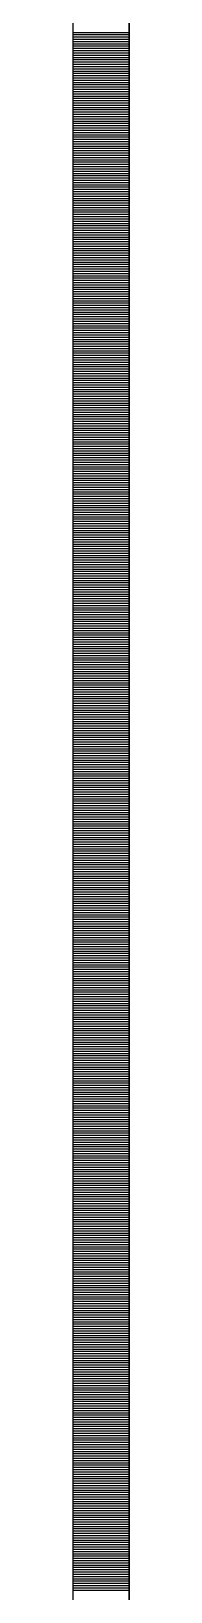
# Model space of a CAD drawing. Header units: millimetres. Extents: x -231292 to 573618, y -153144 to 564035.
# Drawn here: x 8548 to 8573, y 242144 to 242831 of the extents above; entities that cross this region are included whole.
import ezdxf

# ---------------------------------------------------------------- set-up
doc = ezdxf.new("R2010")
doc.units = ezdxf.units.MM
doc.layers.add('АР_Тонкая', color=250, linetype='Continuous', lineweight=5)
doc.layers.add('АР_Штриховка', color=250, linetype='Continuous', lineweight=0)

msp = doc.modelspace()

# ---------------------------------------------------------------- linework, layer by layer
at = {"layer": 'АР_Тонкая', "color": 18, "linetype": 'Continuous', "lineweight": 25, "true_color": 0x000000}
for p, q in [((8548.243, 263866.253), (8548.243, 187666.253)), ((8573.243, 263866.253), (8573.243, 187666.253)), ((8573.243, 187666.253), (8573.243, 263866.253))]:
    msp.add_line(p, q, dxfattribs=at)
at = {"layer": 'АР_Штриховка', "color": 18, "linetype": 'Continuous', "lineweight": 25, "true_color": 0x000000}
for p, q in [((8548.243, 242830.002), (8573.243, 242830.002)), ((8548.243, 242829.002), (8573.243, 242829.002)), ((8548.243, 242828.002), (8573.243, 242828.002)), ((8548.243, 242827.002), (8573.243, 242827.002)), ((8548.243, 242826.002), (8573.243, 242826.002)), ((8548.243, 242825.002), (8573.243, 242825.002)), ((8548.243, 242824.002), (8573.243, 242824.002)), ((8548.243, 242823.002), (8573.243, 242823.002)), ((8548.243, 242822.002), (8573.243, 242822.002)), ((8548.243, 242821.002), (8573.243, 242821.002)), ((8548.243, 242820.002), (8573.243, 242820.002)), ((8548.243, 242819.002), (8573.243, 242819.002)), ((8548.243, 242818.002), (8573.243, 242818.002)), ((8548.243, 242817.002), (8573.243, 242817.002)), ((8548.243, 242816.002), (8573.243, 242816.002)), ((8548.243, 242815.002), (8573.243, 242815.002)), ((8548.243, 242814.002), (8573.243, 242814.002)), ((8548.243, 242813.002), (8573.243, 242813.002)), ((8548.243, 242812.002), (8573.243, 242812.002)), ((8548.243, 242811.002), (8573.243, 242811.002)), ((8548.243, 242810.002), (8573.243, 242810.002)), ((8548.243, 242809.002), (8573.243, 242809.002)), ((8548.243, 242808.002), (8573.243, 242808.002)), ((8548.243, 242807.002), (8573.243, 242807.002)), ((8548.243, 242806.002), (8573.243, 242806.002)), ((8548.243, 242805.002), (8573.243, 242805.002)), ((8548.243, 242804.002), (8573.243, 242804.002)), ((8548.243, 242803.002), (8573.243, 242803.002)), ((8548.243, 242802.002), (8573.243, 242802.002)), ((8548.243, 242801.002), (8573.243, 242801.002)), ((8548.243, 242800.002), (8573.243, 242800.002)), ((8548.243, 242799.002), (8573.243, 242799.002)), ((8548.243, 242798.002), (8573.243, 242798.002)), ((8548.243, 242797.002), (8573.243, 242797.002)), ((8548.243, 242796.002), (8573.243, 242796.002)), ((8548.243, 242795.002), (8573.243, 242795.002)), ((8548.243, 242794.002), (8573.243, 242794.002)), ((8548.243, 242793.002), (8573.243, 242793.002)), ((8548.243, 242792.002), (8573.243, 242792.002)), ((8548.243, 242791.002), (8573.243, 242791.002)), ((8548.243, 242790.002), (8573.243, 242790.002)), ((8548.243, 242789.002), (8573.243, 242789.002)), ((8548.243, 242788.002), (8573.243, 242788.002)), ((8548.243, 242787.002), (8573.243, 242787.002)), ((8548.243, 242786.002), (8573.243, 242786.002)), ((8548.243, 242785.002), (8573.243, 242785.002)), ((8548.243, 242784.002), (8573.243, 242784.002)), ((8548.243, 242783.002), (8573.243, 242783.002)), ((8548.243, 242782.002), (8573.243, 242782.002)), ((8548.243, 242781.002), (8573.243, 242781.002)), ((8548.243, 242780.002), (8573.243, 242780.002)), ((8548.243, 242779.002), (8573.243, 242779.002)), ((8548.243, 242778.002), (8573.243, 242778.002)), ((8548.243, 242777.002), (8573.243, 242777.002)), ((8548.243, 242776.002), (8573.243, 242776.002)), ((8548.243, 242775.002), (8573.243, 242775.002)), ((8548.243, 242774.002), (8573.243, 242774.002)), ((8548.243, 242773.002), (8573.243, 242773.002)), ((8548.243, 242772.002), (8573.243, 242772.002)), ((8548.243, 242771.002), (8573.243, 242771.002)), ((8548.243, 242770.002), (8573.243, 242770.002)), ((8548.243, 242769.002), (8573.243, 242769.002)), ((8548.243, 242768.002), (8573.243, 242768.002)), ((8548.243, 242767.002), (8573.243, 242767.002)), ((8548.243, 242766.002), (8573.243, 242766.002)), ((8548.243, 242765.002), (8573.243, 242765.002)), ((8548.243, 242764.002), (8573.243, 242764.002)), ((8548.243, 242763.002), (8573.243, 242763.002)), ((8548.243, 242762.002), (8573.243, 242762.002)), ((8548.243, 242761.002), (8573.243, 242761.002)), ((8548.243, 242760.002), (8573.243, 242760.002)), ((8548.243, 242759.002), (8573.243, 242759.002)), ((8548.243, 242758.002), (8573.243, 242758.002)), ((8548.243, 242757.002), (8573.243, 242757.002)), ((8548.243, 242756.002), (8573.243, 242756.002)), ((8548.243, 242755.002), (8573.243, 242755.002)), ((8548.243, 242754.002), (8573.243, 242754.002)), ((8548.243, 242753.002), (8573.243, 242753.002)), ((8548.243, 242752.002), (8573.243, 242752.002)), ((8548.243, 242751.002), (8573.243, 242751.002)), ((8548.243, 242750.002), (8573.243, 242750.002)), ((8548.243, 242749.002), (8573.243, 242749.002)), ((8548.243, 242748.002), (8573.243, 242748.002)), ((8548.243, 242747.002), (8573.243, 242747.002)), ((8548.243, 242746.002), (8573.243, 242746.002)), ((8548.243, 242745.002), (8573.243, 242745.002)), ((8548.243, 242744.002), (8573.243, 242744.002)), ((8548.243, 242743.002), (8573.243, 242743.002)), ((8548.243, 242742.002), (8573.243, 242742.002)), ((8548.243, 242741.002), (8573.243, 242741.002)), ((8548.243, 242740.002), (8573.243, 242740.002)), ((8548.243, 242739.002), (8573.243, 242739.002)), ((8548.243, 242738.002), (8573.243, 242738.002)), ((8548.243, 242737.002), (8573.243, 242737.002)), ((8548.243, 242736.002), (8573.243, 242736.002)), ((8548.243, 242735.002), (8573.243, 242735.002)), ((8548.243, 242734.002), (8573.243, 242734.002)), ((8548.243, 242733.002), (8573.243, 242733.002)), ((8548.243, 242732.002), (8573.243, 242732.002)), ((8548.243, 242731.002), (8573.243, 242731.002)), ((8548.243, 242730.002), (8573.243, 242730.002)), ((8548.243, 242729.002), (8573.243, 242729.002)), ((8548.243, 242728.002), (8573.243, 242728.002)), ((8548.243, 242727.002), (8573.243, 242727.002)), ((8548.243, 242726.002), (8573.243, 242726.002)), ((8548.243, 242725.002), (8573.243, 242725.002)), ((8548.243, 242724.002), (8573.243, 242724.002)), ((8548.243, 242723.002), (8573.243, 242723.002)), ((8548.243, 242722.002), (8573.243, 242722.002)), ((8548.243, 242721.002), (8573.243, 242721.002)), ((8548.243, 242720.002), (8573.243, 242720.002)), ((8548.243, 242719.002), (8573.243, 242719.002)), ((8548.243, 242718.002), (8573.243, 242718.002)), ((8548.243, 242717.002), (8573.243, 242717.002)), ((8548.243, 242716.002), (8573.243, 242716.002)), ((8548.243, 242715.002), (8573.243, 242715.002)), ((8548.243, 242714.002), (8573.243, 242714.002)), ((8548.243, 242713.002), (8573.243, 242713.002)), ((8548.243, 242712.002), (8573.243, 242712.002)), ((8548.243, 242711.002), (8573.243, 242711.002)), ((8548.243, 242710.002), (8573.243, 242710.002)), ((8548.243, 242709.002), (8573.243, 242709.002)), ((8548.243, 242708.002), (8573.243, 242708.002)), ((8548.243, 242707.002), (8573.243, 242707.002)), ((8548.243, 242706.002), (8573.243, 242706.002)), ((8548.243, 242705.002), (8573.243, 242705.002)), ((8548.243, 242704.002), (8573.243, 242704.002)), ((8548.243, 242703.002), (8573.243, 242703.002)), ((8548.243, 242702.002), (8573.243, 242702.002)), ((8548.243, 242701.002), (8573.243, 242701.002)), ((8548.243, 242700.002), (8573.243, 242700.002)), ((8548.243, 242699.002), (8573.243, 242699.002)), ((8548.243, 242698.002), (8573.243, 242698.002)), ((8548.243, 242697.002), (8573.243, 242697.002)), ((8548.243, 242696.002), (8573.243, 242696.002)), ((8548.243, 242695.002), (8573.243, 242695.002)), ((8548.243, 242694.002), (8573.243, 242694.002)), ((8548.243, 242693.002), (8573.243, 242693.002)), ((8548.243, 242692.002), (8573.243, 242692.002)), ((8548.243, 242691.002), (8573.243, 242691.002)), ((8548.243, 242690.002), (8573.243, 242690.002)), ((8548.243, 242689.002), (8573.243, 242689.002)), ((8548.243, 242688.002), (8573.243, 242688.002)), ((8548.243, 242687.002), (8573.243, 242687.002)), ((8548.243, 242686.002), (8573.243, 242686.002)), ((8548.243, 242685.002), (8573.243, 242685.002)), ((8548.243, 242684.002), (8573.243, 242684.002)), ((8548.243, 242683.002), (8573.243, 242683.002)), ((8548.243, 242682.002), (8573.243, 242682.002)), ((8548.243, 242681.002), (8573.243, 242681.002)), ((8548.243, 242680.002), (8573.243, 242680.002)), ((8548.243, 242679.002), (8573.243, 242679.002)), ((8548.243, 242678.002), (8573.243, 242678.002)), ((8548.243, 242677.002), (8573.243, 242677.002)), ((8548.243, 242676.002), (8573.243, 242676.002)), ((8548.243, 242675.002), (8573.243, 242675.002)), ((8548.243, 242674.002), (8573.243, 242674.002)), ((8548.243, 242673.002), (8573.243, 242673.002)), ((8548.243, 242672.002), (8573.243, 242672.002)), ((8548.243, 242671.002), (8573.243, 242671.002)), ((8548.243, 242670.002), (8573.243, 242670.002)), ((8548.243, 242669.002), (8573.243, 242669.002)), ((8548.243, 242668.002), (8573.243, 242668.002)), ((8548.243, 242667.002), (8573.243, 242667.002)), ((8548.243, 242666.002), (8573.243, 242666.002)), ((8548.243, 242665.002), (8573.243, 242665.002)), ((8548.243, 242664.002), (8573.243, 242664.002)), ((8548.243, 242663.002), (8573.243, 242663.002)), ((8548.243, 242662.002), (8573.243, 242662.002)), ((8548.243, 242661.002), (8573.243, 242661.002)), ((8548.243, 242660.002), (8573.243, 242660.002)), ((8548.243, 242659.002), (8573.243, 242659.002)), ((8548.243, 242658.002), (8573.243, 242658.002)), ((8548.243, 242657.002), (8573.243, 242657.002)), ((8548.243, 242656.002), (8573.243, 242656.002)), ((8548.243, 242655.002), (8573.243, 242655.002)), ((8548.243, 242654.002), (8573.243, 242654.002)), ((8548.243, 242653.002), (8573.243, 242653.002)), ((8548.243, 242652.002), (8573.243, 242652.002)), ((8548.243, 242651.002), (8573.243, 242651.002)), ((8548.243, 242650.002), (8573.243, 242650.002)), ((8548.243, 242649.002), (8573.243, 242649.002)), ((8548.243, 242648.002), (8573.243, 242648.002)), ((8548.243, 242647.002), (8573.243, 242647.002)), ((8548.243, 242646.002), (8573.243, 242646.002)), ((8548.243, 242645.002), (8573.243, 242645.002)), ((8548.243, 242644.002), (8573.243, 242644.002)), ((8548.243, 242643.002), (8573.243, 242643.002)), ((8548.243, 242642.002), (8573.243, 242642.002)), ((8548.243, 242641.002), (8573.243, 242641.002)), ((8548.243, 242640.002), (8573.243, 242640.002)), ((8548.243, 242639.002), (8573.243, 242639.002)), ((8548.243, 242638.002), (8573.243, 242638.002)), ((8548.243, 242637.002), (8573.243, 242637.002)), ((8548.243, 242636.002), (8573.243, 242636.002)), ((8548.243, 242635.002), (8573.243, 242635.002)), ((8548.243, 242634.002), (8573.243, 242634.002)), ((8548.243, 242633.002), (8573.243, 242633.002)), ((8548.243, 242632.002), (8573.243, 242632.002)), ((8548.243, 242631.002), (8573.243, 242631.002)), ((8548.243, 242630.002), (8573.243, 242630.002)), ((8548.243, 242629.002), (8573.243, 242629.002)), ((8548.243, 242628.002), (8573.243, 242628.002)), ((8548.243, 242627.002), (8573.243, 242627.002)), ((8548.243, 242626.002), (8573.243, 242626.002)), ((8548.243, 242625.002), (8573.243, 242625.002)), ((8548.243, 242624.002), (8573.243, 242624.002)), ((8548.243, 242623.002), (8573.243, 242623.002)), ((8548.243, 242622.002), (8573.243, 242622.002)), ((8548.243, 242621.002), (8573.243, 242621.002)), ((8548.243, 242620.002), (8573.243, 242620.002)), ((8548.243, 242619.002), (8573.243, 242619.002)), ((8548.243, 242618.002), (8573.243, 242618.002)), ((8548.243, 242617.002), (8573.243, 242617.002)), ((8548.243, 242616.002), (8573.243, 242616.002)), ((8548.243, 242615.002), (8573.243, 242615.002)), ((8548.243, 242614.002), (8573.243, 242614.002)), ((8548.243, 242613.002), (8573.243, 242613.002)), ((8548.243, 242612.002), (8573.243, 242612.002)), ((8548.243, 242611.002), (8573.243, 242611.002)), ((8548.243, 242610.002), (8573.243, 242610.002)), ((8548.243, 242609.002), (8573.243, 242609.002)), ((8548.243, 242608.002), (8573.243, 242608.002)), ((8548.243, 242607.002), (8573.243, 242607.002)), ((8548.243, 242606.002), (8573.243, 242606.002)), ((8548.243, 242605.002), (8573.243, 242605.002)), ((8548.243, 242604.002), (8573.243, 242604.002)), ((8548.243, 242603.002), (8573.243, 242603.002)), ((8548.243, 242602.002), (8573.243, 242602.002)), ((8548.243, 242601.002), (8573.243, 242601.002)), ((8548.243, 242600.002), (8573.243, 242600.002)), ((8548.243, 242599.002), (8573.243, 242599.002)), ((8548.243, 242598.002), (8573.243, 242598.002)), ((8548.243, 242597.002), (8573.243, 242597.002)), ((8548.243, 242596.002), (8573.243, 242596.002)), ((8548.243, 242595.002), (8573.243, 242595.002)), ((8548.243, 242594.002), (8573.243, 242594.002)), ((8548.243, 242593.002), (8573.243, 242593.002)), ((8548.243, 242592.002), (8573.243, 242592.002)), ((8548.243, 242591.002), (8573.243, 242591.002)), ((8548.243, 242590.002), (8573.243, 242590.002)), ((8548.243, 242589.002), (8573.243, 242589.002)), ((8548.243, 242588.002), (8573.243, 242588.002)), ((8548.243, 242587.002), (8573.243, 242587.002)), ((8548.243, 242586.002), (8573.243, 242586.002)), ((8548.243, 242585.002), (8573.243, 242585.002)), ((8548.243, 242584.002), (8573.243, 242584.002)), ((8548.243, 242583.002), (8573.243, 242583.002)), ((8548.243, 242582.002), (8573.243, 242582.002)), ((8548.243, 242581.002), (8573.243, 242581.002)), ((8548.243, 242580.002), (8573.243, 242580.002)), ((8548.243, 242579.002), (8573.243, 242579.002)), ((8548.243, 242578.002), (8573.243, 242578.002)), ((8548.243, 242577.002), (8573.243, 242577.002)), ((8548.243, 242576.002), (8573.243, 242576.002)), ((8548.243, 242575.002), (8573.243, 242575.002)), ((8548.243, 242574.002), (8573.243, 242574.002)), ((8548.243, 242573.002), (8573.243, 242573.002)), ((8548.243, 242572.002), (8573.243, 242572.002)), ((8548.243, 242571.002), (8573.243, 242571.002)), ((8548.243, 242570.002), (8573.243, 242570.002)), ((8548.243, 242569.002), (8573.243, 242569.002)), ((8548.243, 242568.002), (8573.243, 242568.002)), ((8548.243, 242567.002), (8573.243, 242567.002)), ((8548.243, 242566.002), (8573.243, 242566.002)), ((8548.243, 242565.002), (8573.243, 242565.002)), ((8548.243, 242564.002), (8573.243, 242564.002)), ((8548.243, 242563.002), (8573.243, 242563.002)), ((8548.243, 242562.002), (8573.243, 242562.002)), ((8548.243, 242561.002), (8573.243, 242561.002)), ((8548.243, 242560.002), (8573.243, 242560.002)), ((8548.243, 242559.002), (8573.243, 242559.002)), ((8548.243, 242558.002), (8573.243, 242558.002)), ((8548.243, 242557.002), (8573.243, 242557.002)), ((8548.243, 242556.002), (8573.243, 242556.002)), ((8548.243, 242555.002), (8573.243, 242555.002)), ((8548.243, 242554.002), (8573.243, 242554.002)), ((8548.243, 242553.002), (8573.243, 242553.002)), ((8548.243, 242552.002), (8573.243, 242552.002)), ((8548.243, 242551.002), (8573.243, 242551.002)), ((8548.243, 242550.002), (8573.243, 242550.002)), ((8548.243, 242549.002), (8573.243, 242549.002)), ((8548.243, 242548.002), (8573.243, 242548.002)), ((8548.243, 242547.002), (8573.243, 242547.002)), ((8548.243, 242546.002), (8573.243, 242546.002)), ((8548.243, 242545.002), (8573.243, 242545.002)), ((8548.243, 242544.002), (8573.243, 242544.002)), ((8548.243, 242543.002), (8573.243, 242543.002)), ((8548.243, 242542.002), (8573.243, 242542.002)), ((8548.243, 242541.002), (8573.243, 242541.002)), ((8548.243, 242540.002), (8573.243, 242540.002)), ((8548.243, 242539.002), (8573.243, 242539.002)), ((8548.243, 242538.002), (8573.243, 242538.002)), ((8548.243, 242537.002), (8573.243, 242537.002)), ((8548.243, 242536.002), (8573.243, 242536.002)), ((8548.243, 242535.002), (8573.243, 242535.002)), ((8548.243, 242534.002), (8573.243, 242534.002)), ((8548.243, 242533.002), (8573.243, 242533.002)), ((8548.243, 242532.002), (8573.243, 242532.002)), ((8548.243, 242531.002), (8573.243, 242531.002)), ((8548.243, 242530.002), (8573.243, 242530.002)), ((8548.243, 242529.002), (8573.243, 242529.002)), ((8548.243, 242528.002), (8573.243, 242528.002)), ((8548.243, 242527.002), (8573.243, 242527.002)), ((8548.243, 242526.002), (8573.243, 242526.002)), ((8548.243, 242525.002), (8573.243, 242525.002)), ((8548.243, 242524.002), (8573.243, 242524.002)), ((8548.243, 242523.002), (8573.243, 242523.002)), ((8548.243, 242522.002), (8573.243, 242522.002)), ((8548.243, 242521.002), (8573.243, 242521.002)), ((8548.243, 242520.002), (8573.243, 242520.002)), ((8548.243, 242519.002), (8573.243, 242519.002)), ((8548.243, 242518.002), (8573.243, 242518.002)), ((8548.243, 242517.002), (8573.243, 242517.002)), ((8548.243, 242516.002), (8573.243, 242516.002)), ((8548.243, 242515.002), (8573.243, 242515.002)), ((8548.243, 242514.002), (8573.243, 242514.002)), ((8548.243, 242513.002), (8573.243, 242513.002)), ((8548.243, 242512.002), (8573.243, 242512.002)), ((8548.243, 242511.002), (8573.243, 242511.002)), ((8548.243, 242510.002), (8573.243, 242510.002)), ((8548.243, 242509.002), (8573.243, 242509.002)), ((8548.243, 242508.002), (8573.243, 242508.002)), ((8548.243, 242507.002), (8573.243, 242507.002)), ((8548.243, 242506.002), (8573.243, 242506.002)), ((8548.243, 242505.002), (8573.243, 242505.002)), ((8548.243, 242504.002), (8573.243, 242504.002)), ((8548.243, 242503.002), (8573.243, 242503.002)), ((8548.243, 242502.002), (8573.243, 242502.002)), ((8548.243, 242501.002), (8573.243, 242501.002)), ((8548.243, 242500.002), (8573.243, 242500.002)), ((8548.243, 242499.002), (8573.243, 242499.002)), ((8548.243, 242498.002), (8573.243, 242498.002)), ((8548.243, 242497.002), (8573.243, 242497.002)), ((8548.243, 242496.002), (8573.243, 242496.002)), ((8548.243, 242495.002), (8573.243, 242495.002)), ((8548.243, 242494.002), (8573.243, 242494.002)), ((8548.243, 242493.002), (8573.243, 242493.002)), ((8548.243, 242492.002), (8573.243, 242492.002)), ((8548.243, 242491.002), (8573.243, 242491.002)), ((8548.243, 242490.002), (8573.243, 242490.002)), ((8548.243, 242489.002), (8573.243, 242489.002)), ((8548.243, 242488.002), (8573.243, 242488.002)), ((8548.243, 242487.002), (8573.243, 242487.002)), ((8548.243, 242486.002), (8573.243, 242486.002)), ((8548.243, 242485.002), (8573.243, 242485.002)), ((8548.243, 242484.002), (8573.243, 242484.002)), ((8548.243, 242483.002), (8573.243, 242483.002)), ((8548.243, 242482.002), (8573.243, 242482.002)), ((8548.243, 242481.002), (8573.243, 242481.002)), ((8548.243, 242480.002), (8573.243, 242480.002)), ((8548.243, 242479.002), (8573.243, 242479.002)), ((8548.243, 242478.002), (8573.243, 242478.002)), ((8548.243, 242477.002), (8573.243, 242477.002)), ((8548.243, 242476.002), (8573.243, 242476.002)), ((8548.243, 242475.002), (8573.243, 242475.002)), ((8548.243, 242474.002), (8573.243, 242474.002)), ((8548.243, 242473.002), (8573.243, 242473.002)), ((8548.243, 242472.002), (8573.243, 242472.002)), ((8548.243, 242471.002), (8573.243, 242471.002)), ((8548.243, 242470.002), (8573.243, 242470.002)), ((8548.243, 242469.002), (8573.243, 242469.002)), ((8548.243, 242468.002), (8573.243, 242468.002)), ((8548.243, 242467.002), (8573.243, 242467.002)), ((8548.243, 242466.002), (8573.243, 242466.002)), ((8548.243, 242465.002), (8573.243, 242465.002)), ((8548.243, 242464.002), (8573.243, 242464.002)), ((8548.243, 242463.002), (8573.243, 242463.002)), ((8548.243, 242462.002), (8573.243, 242462.002)), ((8548.243, 242461.002), (8573.243, 242461.002)), ((8548.243, 242460.002), (8573.243, 242460.002)), ((8548.243, 242459.002), (8573.243, 242459.002)), ((8548.243, 242458.002), (8573.243, 242458.002)), ((8548.243, 242457.002), (8573.243, 242457.002)), ((8548.243, 242456.002), (8573.243, 242456.002)), ((8548.243, 242455.002), (8573.243, 242455.002)), ((8548.243, 242454.002), (8573.243, 242454.002)), ((8548.243, 242453.002), (8573.243, 242453.002)), ((8548.243, 242452.002), (8573.243, 242452.002)), ((8548.243, 242451.002), (8573.243, 242451.002)), ((8548.243, 242450.002), (8573.243, 242450.002)), ((8548.243, 242449.002), (8573.243, 242449.002)), ((8548.243, 242448.002), (8573.243, 242448.002)), ((8548.243, 242447.002), (8573.243, 242447.002)), ((8548.243, 242446.002), (8573.243, 242446.002)), ((8548.243, 242445.002), (8573.243, 242445.002)), ((8548.243, 242444.002), (8573.243, 242444.002)), ((8548.243, 242443.002), (8573.243, 242443.002)), ((8548.243, 242442.002), (8573.243, 242442.002)), ((8548.243, 242441.002), (8573.243, 242441.002)), ((8548.243, 242440.002), (8573.243, 242440.002)), ((8548.243, 242439.002), (8573.243, 242439.002)), ((8548.243, 242438.002), (8573.243, 242438.002)), ((8548.243, 242437.002), (8573.243, 242437.002)), ((8548.243, 242436.002), (8573.243, 242436.002)), ((8548.243, 242435.002), (8573.243, 242435.002)), ((8548.243, 242434.002), (8573.243, 242434.002)), ((8548.243, 242433.002), (8573.243, 242433.002)), ((8548.243, 242432.002), (8573.243, 242432.002)), ((8548.243, 242431.002), (8573.243, 242431.002)), ((8548.243, 242430.002), (8573.243, 242430.002)), ((8548.243, 242429.002), (8573.243, 242429.002)), ((8548.243, 242428.002), (8573.243, 242428.002)), ((8548.243, 242427.002), (8573.243, 242427.002)), ((8548.243, 242426.002), (8573.243, 242426.002)), ((8548.243, 242425.002), (8573.243, 242425.002)), ((8548.243, 242424.002), (8573.243, 242424.002)), ((8548.243, 242423.002), (8573.243, 242423.002)), ((8548.243, 242422.002), (8573.243, 242422.002)), ((8548.243, 242421.002), (8573.243, 242421.002)), ((8548.243, 242420.002), (8573.243, 242420.002)), ((8548.243, 242419.002), (8573.243, 242419.002)), ((8548.243, 242418.002), (8573.243, 242418.002)), ((8548.243, 242417.002), (8573.243, 242417.002)), ((8548.243, 242416.002), (8573.243, 242416.002)), ((8548.243, 242415.002), (8573.243, 242415.002)), ((8548.243, 242414.002), (8573.243, 242414.002)), ((8548.243, 242413.002), (8573.243, 242413.002)), ((8548.243, 242412.002), (8573.243, 242412.002)), ((8548.243, 242411.002), (8573.243, 242411.002)), ((8548.243, 242410.002), (8573.243, 242410.002)), ((8548.243, 242409.002), (8573.243, 242409.002)), ((8548.243, 242408.002), (8573.243, 242408.002)), ((8548.243, 242407.002), (8573.243, 242407.002)), ((8548.243, 242406.002), (8573.243, 242406.002)), ((8548.243, 242405.002), (8573.243, 242405.002)), ((8548.243, 242404.002), (8573.243, 242404.002)), ((8548.243, 242403.002), (8573.243, 242403.002)), ((8548.243, 242402.002), (8573.243, 242402.002)), ((8548.243, 242401.002), (8573.243, 242401.002)), ((8548.243, 242400.002), (8573.243, 242400.002)), ((8548.243, 242399.002), (8573.243, 242399.002)), ((8548.243, 242398.002), (8573.243, 242398.002)), ((8548.243, 242397.002), (8573.243, 242397.002)), ((8548.243, 242396.002), (8573.243, 242396.002)), ((8548.243, 242395.002), (8573.243, 242395.002)), ((8548.243, 242394.002), (8573.243, 242394.002)), ((8548.243, 242393.002), (8573.243, 242393.002)), ((8548.243, 242392.002), (8573.243, 242392.002)), ((8548.243, 242391.002), (8573.243, 242391.002)), ((8548.243, 242390.002), (8573.243, 242390.002)), ((8548.243, 242389.002), (8573.243, 242389.002)), ((8548.243, 242388.002), (8573.243, 242388.002)), ((8548.243, 242387.002), (8573.243, 242387.002)), ((8548.243, 242386.002), (8573.243, 242386.002)), ((8548.243, 242385.002), (8573.243, 242385.002)), ((8548.243, 242384.002), (8573.243, 242384.002)), ((8548.243, 242383.002), (8573.243, 242383.002)), ((8548.243, 242382.002), (8573.243, 242382.002)), ((8548.243, 242381.002), (8573.243, 242381.002)), ((8548.243, 242380.002), (8573.243, 242380.002)), ((8548.243, 242379.002), (8573.243, 242379.002)), ((8548.243, 242378.002), (8573.243, 242378.002)), ((8548.243, 242377.002), (8573.243, 242377.002)), ((8548.243, 242376.002), (8573.243, 242376.002)), ((8548.243, 242375.002), (8573.243, 242375.002)), ((8548.243, 242374.002), (8573.243, 242374.002)), ((8548.243, 242373.002), (8573.243, 242373.002)), ((8548.243, 242372.002), (8573.243, 242372.002)), ((8548.243, 242371.002), (8573.243, 242371.002)), ((8548.243, 242370.002), (8573.243, 242370.002)), ((8548.243, 242369.002), (8573.243, 242369.002)), ((8548.243, 242368.002), (8573.243, 242368.002)), ((8548.243, 242367.002), (8573.243, 242367.002)), ((8548.243, 242366.002), (8573.243, 242366.002)), ((8548.243, 242365.002), (8573.243, 242365.002)), ((8548.243, 242364.002), (8573.243, 242364.002)), ((8548.243, 242363.002), (8573.243, 242363.002)), ((8548.243, 242362.002), (8573.243, 242362.002)), ((8548.243, 242361.002), (8573.243, 242361.002)), ((8548.243, 242360.002), (8573.243, 242360.002)), ((8548.243, 242359.002), (8573.243, 242359.002)), ((8548.243, 242358.002), (8573.243, 242358.002)), ((8548.243, 242357.002), (8573.243, 242357.002)), ((8548.243, 242356.002), (8573.243, 242356.002)), ((8548.243, 242355.002), (8573.243, 242355.002)), ((8548.243, 242354.002), (8573.243, 242354.002)), ((8548.243, 242353.002), (8573.243, 242353.002)), ((8548.243, 242352.002), (8573.243, 242352.002)), ((8548.243, 242351.002), (8573.243, 242351.002)), ((8548.243, 242350.002), (8573.243, 242350.002)), ((8548.243, 242349.002), (8573.243, 242349.002)), ((8548.243, 242348.002), (8573.243, 242348.002)), ((8548.243, 242347.002), (8573.243, 242347.002)), ((8548.243, 242346.002), (8573.243, 242346.002)), ((8548.243, 242345.002), (8573.243, 242345.002)), ((8548.243, 242344.002), (8573.243, 242344.002)), ((8548.243, 242343.002), (8573.243, 242343.002)), ((8548.243, 242342.002), (8573.243, 242342.002)), ((8548.243, 242341.002), (8573.243, 242341.002)), ((8548.243, 242340.002), (8573.243, 242340.002)), ((8548.243, 242339.002), (8573.243, 242339.002)), ((8548.243, 242338.002), (8573.243, 242338.002)), ((8548.243, 242337.002), (8573.243, 242337.002)), ((8548.243, 242336.002), (8573.243, 242336.002)), ((8548.243, 242335.002), (8573.243, 242335.002)), ((8548.243, 242334.002), (8573.243, 242334.002)), ((8548.243, 242333.002), (8573.243, 242333.002)), ((8548.243, 242332.002), (8573.243, 242332.002)), ((8548.243, 242331.002), (8573.243, 242331.002)), ((8548.243, 242330.002), (8573.243, 242330.002)), ((8548.243, 242329.002), (8573.243, 242329.002)), ((8548.243, 242328.002), (8573.243, 242328.002)), ((8548.243, 242327.002), (8573.243, 242327.002)), ((8548.243, 242326.002), (8573.243, 242326.002)), ((8548.243, 242325.002), (8573.243, 242325.002)), ((8548.243, 242324.002), (8573.243, 242324.002)), ((8548.243, 242323.002), (8573.243, 242323.002)), ((8548.243, 242322.002), (8573.243, 242322.002)), ((8548.243, 242321.002), (8573.243, 242321.002)), ((8548.243, 242320.002), (8573.243, 242320.002)), ((8548.243, 242319.002), (8573.243, 242319.002)), ((8548.243, 242318.002), (8573.243, 242318.002)), ((8548.243, 242317.002), (8573.243, 242317.002)), ((8548.243, 242316.002), (8573.243, 242316.002)), ((8548.243, 242315.002), (8573.243, 242315.002)), ((8548.243, 242314.002), (8573.243, 242314.002)), ((8548.243, 242313.002), (8573.243, 242313.002)), ((8548.243, 242312.002), (8573.243, 242312.002)), ((8548.243, 242311.002), (8573.243, 242311.002)), ((8548.243, 242310.002), (8573.243, 242310.002)), ((8548.243, 242309.002), (8573.243, 242309.002)), ((8548.243, 242308.002), (8573.243, 242308.002)), ((8548.243, 242307.002), (8573.243, 242307.002)), ((8548.243, 242306.002), (8573.243, 242306.002)), ((8548.243, 242305.002), (8573.243, 242305.002)), ((8548.243, 242304.002), (8573.243, 242304.002)), ((8548.243, 242303.002), (8573.243, 242303.002)), ((8548.243, 242302.002), (8573.243, 242302.002)), ((8548.243, 242301.002), (8573.243, 242301.002)), ((8548.243, 242300.002), (8573.243, 242300.002)), ((8548.243, 242299.002), (8573.243, 242299.002)), ((8548.243, 242298.002), (8573.243, 242298.002)), ((8548.243, 242297.002), (8573.243, 242297.002)), ((8548.243, 242296.002), (8573.243, 242296.002)), ((8548.243, 242295.002), (8573.243, 242295.002)), ((8548.243, 242294.002), (8573.243, 242294.002)), ((8548.243, 242293.002), (8573.243, 242293.002)), ((8548.243, 242292.002), (8573.243, 242292.002)), ((8548.243, 242291.002), (8573.243, 242291.002)), ((8548.243, 242290.002), (8573.243, 242290.002)), ((8548.243, 242289.002), (8573.243, 242289.002)), ((8548.243, 242288.002), (8573.243, 242288.002)), ((8548.243, 242287.002), (8573.243, 242287.002)), ((8548.243, 242286.002), (8573.243, 242286.002)), ((8548.243, 242285.002), (8573.243, 242285.002)), ((8548.243, 242284.002), (8573.243, 242284.002)), ((8548.243, 242283.002), (8573.243, 242283.002)), ((8548.243, 242282.002), (8573.243, 242282.002)), ((8548.243, 242281.002), (8573.243, 242281.002)), ((8548.243, 242280.002), (8573.243, 242280.002)), ((8548.243, 242279.002), (8573.243, 242279.002)), ((8548.243, 242278.002), (8573.243, 242278.002)), ((8548.243, 242277.002), (8573.243, 242277.002)), ((8548.243, 242276.002), (8573.243, 242276.002)), ((8548.243, 242275.002), (8573.243, 242275.002)), ((8548.243, 242274.002), (8573.243, 242274.002)), ((8548.243, 242273.002), (8573.243, 242273.002)), ((8548.243, 242272.002), (8573.243, 242272.002)), ((8548.243, 242271.002), (8573.243, 242271.002)), ((8548.243, 242270.002), (8573.243, 242270.002)), ((8548.243, 242269.002), (8573.243, 242269.002)), ((8548.243, 242268.002), (8573.243, 242268.002)), ((8548.243, 242267.002), (8573.243, 242267.002)), ((8548.243, 242266.002), (8573.243, 242266.002)), ((8548.243, 242265.002), (8573.243, 242265.002)), ((8548.243, 242264.002), (8573.243, 242264.002)), ((8548.243, 242263.002), (8573.243, 242263.002)), ((8548.243, 242262.002), (8573.243, 242262.002)), ((8548.243, 242261.002), (8573.243, 242261.002)), ((8548.243, 242260.002), (8573.243, 242260.002)), ((8548.243, 242259.002), (8573.243, 242259.002)), ((8548.243, 242258.002), (8573.243, 242258.002)), ((8548.243, 242257.002), (8573.243, 242257.002)), ((8548.243, 242256.002), (8573.243, 242256.002)), ((8548.243, 242255.002), (8573.243, 242255.002)), ((8548.243, 242254.002), (8573.243, 242254.002)), ((8548.243, 242253.002), (8573.243, 242253.002)), ((8548.243, 242252.002), (8573.243, 242252.002)), ((8548.243, 242251.002), (8573.243, 242251.002)), ((8548.243, 242250.002), (8573.243, 242250.002)), ((8548.243, 242249.002), (8573.243, 242249.002)), ((8548.243, 242248.002), (8573.243, 242248.002)), ((8548.243, 242247.002), (8573.243, 242247.002)), ((8548.243, 242246.002), (8573.243, 242246.002)), ((8548.243, 242245.002), (8573.243, 242245.002)), ((8548.243, 242244.002), (8573.243, 242244.002)), ((8548.243, 242243.002), (8573.243, 242243.002)), ((8548.243, 242242.002), (8573.243, 242242.002)), ((8548.243, 242241.002), (8573.243, 242241.002)), ((8548.243, 242240.002), (8573.243, 242240.002)), ((8548.243, 242239.002), (8573.243, 242239.002)), ((8548.243, 242238.002), (8573.243, 242238.002)), ((8548.243, 242237.002), (8573.243, 242237.002)), ((8548.243, 242236.002), (8573.243, 242236.002)), ((8548.243, 242235.002), (8573.243, 242235.002)), ((8548.243, 242234.002), (8573.243, 242234.002)), ((8548.243, 242233.002), (8573.243, 242233.002)), ((8548.243, 242232.002), (8573.243, 242232.002)), ((8548.243, 242231.002), (8573.243, 242231.002)), ((8548.243, 242230.002), (8573.243, 242230.002)), ((8548.243, 242229.002), (8573.243, 242229.002)), ((8548.243, 242228.002), (8573.243, 242228.002)), ((8548.243, 242227.002), (8573.243, 242227.002)), ((8548.243, 242226.002), (8573.243, 242226.002)), ((8548.243, 242225.002), (8573.243, 242225.002)), ((8548.243, 242224.002), (8573.243, 242224.002)), ((8548.243, 242223.002), (8573.243, 242223.002)), ((8548.243, 242222.002), (8573.243, 242222.002)), ((8548.243, 242221.002), (8573.243, 242221.002)), ((8548.243, 242220.002), (8573.243, 242220.002)), ((8548.243, 242219.002), (8573.243, 242219.002)), ((8548.243, 242218.002), (8573.243, 242218.002)), ((8548.243, 242217.002), (8573.243, 242217.002)), ((8548.243, 242216.002), (8573.243, 242216.002)), ((8548.243, 242215.002), (8573.243, 242215.002)), ((8548.243, 242214.002), (8573.243, 242214.002)), ((8548.243, 242213.002), (8573.243, 242213.002)), ((8548.243, 242212.002), (8573.243, 242212.002)), ((8548.243, 242211.002), (8573.243, 242211.002)), ((8548.243, 242210.002), (8573.243, 242210.002)), ((8548.243, 242209.002), (8573.243, 242209.002)), ((8548.243, 242208.002), (8573.243, 242208.002)), ((8548.243, 242207.002), (8573.243, 242207.002)), ((8548.243, 242206.002), (8573.243, 242206.002)), ((8548.243, 242205.002), (8573.243, 242205.002)), ((8548.243, 242204.002), (8573.243, 242204.002)), ((8548.243, 242203.002), (8573.243, 242203.002)), ((8548.243, 242202.002), (8573.243, 242202.002)), ((8548.243, 242201.002), (8573.243, 242201.002)), ((8548.243, 242200.002), (8573.243, 242200.002)), ((8548.243, 242199.002), (8573.243, 242199.002)), ((8548.243, 242198.002), (8573.243, 242198.002)), ((8548.243, 242197.002), (8573.243, 242197.002)), ((8548.243, 242196.002), (8573.243, 242196.002)), ((8548.243, 242195.002), (8573.243, 242195.002)), ((8548.243, 242194.002), (8573.243, 242194.002)), ((8548.243, 242193.002), (8573.243, 242193.002)), ((8548.243, 242192.002), (8573.243, 242192.002)), ((8548.243, 242191.002), (8573.243, 242191.002)), ((8548.243, 242190.002), (8573.243, 242190.002)), ((8548.243, 242189.002), (8573.243, 242189.002)), ((8548.243, 242188.002), (8573.243, 242188.002)), ((8548.243, 242187.002), (8573.243, 242187.002)), ((8548.243, 242186.002), (8573.243, 242186.002)), ((8548.243, 242185.002), (8573.243, 242185.002)), ((8548.243, 242184.002), (8573.243, 242184.002)), ((8548.243, 242183.002), (8573.243, 242183.002)), ((8548.243, 242182.002), (8573.243, 242182.002)), ((8548.243, 242181.002), (8573.243, 242181.002)), ((8548.243, 242180.002), (8573.243, 242180.002)), ((8548.243, 242179.002), (8573.243, 242179.002)), ((8548.243, 242178.002), (8573.243, 242178.002)), ((8548.243, 242177.002), (8573.243, 242177.002)), ((8548.243, 242176.002), (8573.243, 242176.002)), ((8548.243, 242175.002), (8573.243, 242175.002)), ((8548.243, 242174.002), (8573.243, 242174.002)), ((8548.243, 242173.002), (8573.243, 242173.002)), ((8548.243, 242172.002), (8573.243, 242172.002)), ((8548.243, 242171.002), (8573.243, 242171.002)), ((8548.243, 242170.002), (8573.243, 242170.002)), ((8548.243, 242169.002), (8573.243, 242169.002)), ((8548.243, 242168.002), (8573.243, 242168.002)), ((8548.243, 242167.002), (8573.243, 242167.002)), ((8548.243, 242166.002), (8573.243, 242166.002)), ((8548.243, 242165.002), (8573.243, 242165.002)), ((8548.243, 242164.002), (8573.243, 242164.002)), ((8548.243, 242163.002), (8573.243, 242163.002)), ((8548.243, 242162.002), (8573.243, 242162.002)), ((8548.243, 242161.002), (8573.243, 242161.002)), ((8548.243, 242160.002), (8573.243, 242160.002)), ((8548.243, 242159.002), (8573.243, 242159.002)), ((8548.243, 242158.002), (8573.243, 242158.002)), ((8548.243, 242157.002), (8573.243, 242157.002)), ((8548.243, 242156.002), (8573.243, 242156.002)), ((8548.243, 242155.002), (8573.243, 242155.002)), ((8548.243, 242154.002), (8573.243, 242154.002)), ((8548.243, 242153.002), (8573.243, 242153.002)), ((8548.243, 242152.002), (8573.243, 242152.002)), ((8548.243, 242151.002), (8573.243, 242151.002)), ((8548.243, 242150.002), (8573.243, 242150.002)), ((8548.243, 242149.002), (8573.243, 242149.002)), ((8548.243, 242148.002), (8573.243, 242148.002)), ((8548.243, 242147.002), (8573.243, 242147.002)), ((8548.243, 242146.002), (8573.243, 242146.002)), ((8548.243, 242145.002), (8573.243, 242145.002))]:
    msp.add_line(p, q, dxfattribs=at)

doc.saveas('drawing.dxf')
